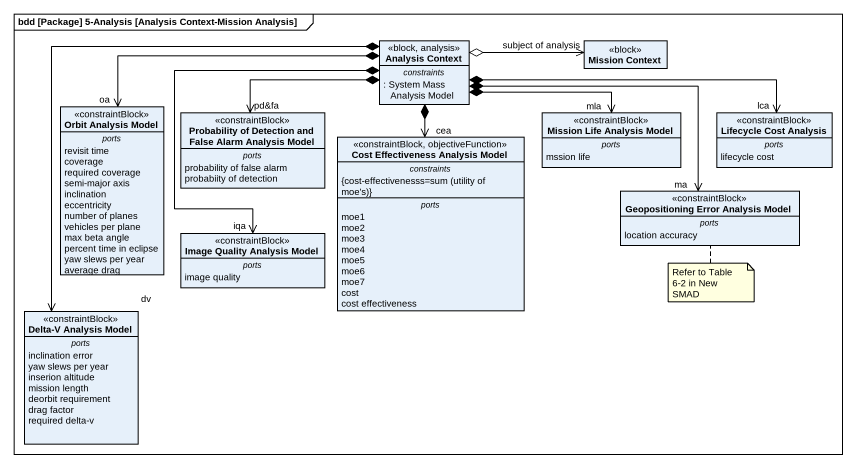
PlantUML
@startuml
mainframe bdd [Package] 5-Analysis [Analysis Context-Mission Analysis]
hide circle
hide empty members
class "Analysis Context" as Analysis_Context <<block, analysis>> {
  -- constraints --
  : System Mass Analysis Model
}
class "Mission Context" as Mission_Context <<block>>
class "Orbit Analysis Model" as Orbit_Analysis_Model <<constraintBlock>> {
  -- ports --
  revisit time
  coverage
  required coverage
  semi-major axis
  inclination
  eccentricity
  number of planes
  vehicles per plane
  max beta angle
  percent time in eclipse
  yaw slews per year
  average drag
}
class "Probability of Detection and False Alarm Analysis Model" as Probability_of_Detection <<constraintBlock>> {
  -- ports --
  probability of false alarm
  probabiity of detection
}
class "Mission Life Analysis Model" as Mission_Life_Analysis_Model <<constraintBlock>> {
  -- ports --
  mssion life
}
class "Lifecycle Cost Analysis" as Lifecycle_Cost_Analysis <<constraintBlock>> {
  -- ports --
  lifecycle cost
}
class "Cost Effectiveness Analysis Model" as Cost_Effectiveness_Analysis <<constraintBlock, objectiveFunction>> {
  -- constraints --
  {field} {cost-effectivenesss=sum (utility of moe's)}
  -- ports --
  moe1
  moe2
  moe3
  moe4
  moe5
  moe6
  moe7
  cost
  cost effectiveness
}
class "Geopositioning Error Analysis Model" as Geopositioning_Error <<constraintBlock>> {
  -- ports --
  location accuracy
}
class "Image Quality Analysis Model" as Image_Quality_Analysis_Model <<constraintBlock>> {
  -- ports --
  image quality
}
class "Delta-V Analysis Model" as Delta_V_Analysis_Model <<constraintBlock>> {
  -- ports --
  inclination error
  yaw slews per year
  inserion altitude
  mission length
  deorbit requirement
  drag factor
  required delta-v
}
Analysis_Context o-right-> "subject of analysis" Mission_Context
Analysis_Context *-left-> "oa" Orbit_Analysis_Model
Analysis_Context *-left-> "pd&fa" Probability_of_Detection
Analysis_Context *-right-> "mla" Mission_Life_Analysis_Model
Analysis_Context *-right-> "lca" Lifecycle_Cost_Analysis
Analysis_Context *--> "cea" Cost_Effectiveness_Analysis
Analysis_Context *-right-> "ma" Geopositioning_Error
Analysis_Context *--> "iqa" Image_Quality_Analysis_Model
Analysis_Context *--> "dv" Delta_V_Analysis_Model
note bottom of Geopositioning_Error : Refer to Table 6-2 in New SMAD
@enduml
